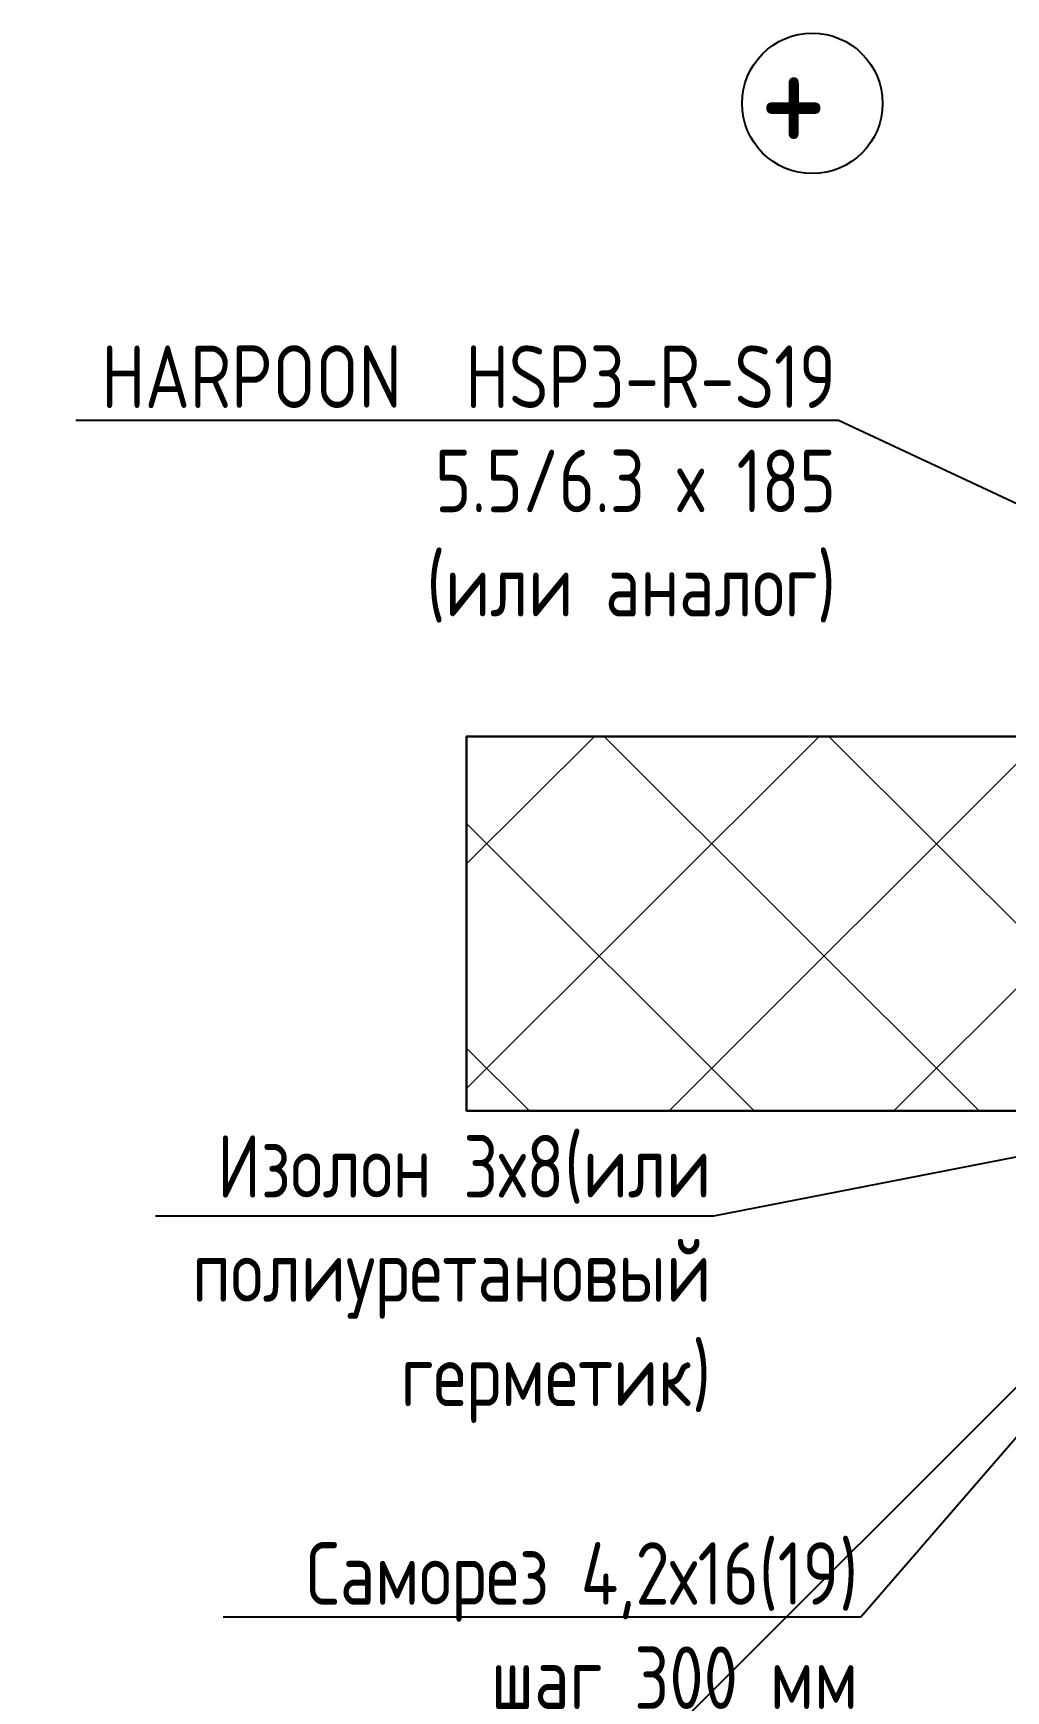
# Model space of a CAD drawing. Header units: millimetres. Extents: x -3689 to 2883575, y -702957 to -604547.
# Drawn here: x 2811846 to 2815731, y -671468 to -664840 of the extents above; entities that cross this region are included whole.
import ezdxf
from ezdxf import colors
from ezdxf.entities.mleader import LeaderData, LeaderLine
from ezdxf.enums import TextEntityAlignment as Align
from ezdxf.math import Vec2, Vec3

# ---------------------------------------------------------------- set-up
doc = ezdxf.new("R2010")
doc.units = ezdxf.units.MM
doc.layers.add('Сэндвич-панель', color=30, linetype='Continuous', lineweight=13)
doc.styles.add('ISOCPEUR', font='isocpeur.ttf', dxfattribs={"width": 0.8, "height": 2.5})
doc.styles.add('ГОСТ 2.304', font='CS_Gost2304.shx')

# ---------------------------------------------------------------- blocks, each defined once
blk = doc.blocks.new('*U648')
at = {"layer": 'Сэндвич-панель', "ltscale": 5, "true_color": 0x2776bb}
h = blk.add_hatch(dxfattribs=at)
h.set_pattern_fill('ANSI37', color=152, scale=20)
h.set_pattern_definition([(45, (300, 129.7623069807112), (-44.90128060534577, 44.90128060534577), []), (135, (300, 129.7623069807112), (-44.90128060534577, -44.90128060534576), [])])
h.paths.add_polyline_path([(0, 0), (9.170296493842564e-15, 149.7623069807112), (400, 149.7623069807112), (400, 0)])
at = {"layer": 'Сэндвич-панель', "color": 152, "lineweight": 30, "ltscale": 5, "true_color": 0x2776bb}
blk.add_lwpolyline([(0, 0), (9.170296493842564e-15, 149.7623069807112), (400, 149.7623069807112), (400, 0)], close=True, dxfattribs=at)
blk = doc.blocks.new('_TagCircle')
at = {"color": 0, "linetype": 'ByBlock', "lineweight": -2, "transparency": 16777216}
blk.add_circle((0, 0), 4, dxfattribs=at)
at = {"color": 0, "transparency": 16777216}
blk.add_attdef('НОМЕРЯРЛЫКА', text='', height=3, dxfattribs=at).set_placement((0, -1.5), align=Align.CENTER)
blk = doc.blocks.new('_Open90')
at = {"color": 0, "linetype": 'ByBlock', "lineweight": -2}
for p, q in [((-0.5, 0.5), (0, 0)), ((0, 0), (-1, 0)), ((0, 0), (-0.5, -0.5))]:
    blk.add_line(p, q, dxfattribs=at)
blk = doc.blocks.new('_None')

msp = doc.modelspace()

# ---------------------------------------------------------------- linework, layer by layer
at = {"ltscale": 100}
msp.add_circle((2814957.955850425, -665121.0732187502), 280.7602710630026, dxfattribs=at)

# ---------------------------------------------------------------- block references
at = {"layer": 'Сэндвич-панель', "color": 30, "lineweight": 30, "ltscale": 100, "true_color": 0xf26722, "xscale": 10, "yscale": 10, "zscale": 10, "rotation": 180}
msp.add_blockref('*U648', (2817576.886163332, -667651.7415863272), dxfattribs=at)

# ---------------------------------------------------------------- texts
at = {"ltscale": 100, "insert": (2814745.06143477, -664837.4925443234), "char_height": 500, "attachment_point": 1, "style": 'ГОСТ 2.304'}
msp.add_mtext_dynamic_manual_height_columns('+', width=523.4145922233001, gutter_width=2500, heights=[0], dxfattribs=at)

# ---------------------------------------------------------------- leaders
ml = msp.add_multileader_mtext('Standard')
ml.set_content('HARPOON  HSP3-R-S19  5.5/6.3 х 185\\P(или аналог) ', color=256, style='ISOCPEUR')
ml.set_leader_properties()
ml.set_arrow_properties(name='NONE')
ml.build(insert=Vec2(0, 0))
ml.multileader.update_dxf_attribs({"text_left_attachment_type": 6, "text_right_attachment_type": 6, "dogleg_length": 0.36, "arrow_head_size": 0.18})
ctx = ml.context
ctx.base_point, ctx.char_height, ctx.arrow_head_size, ctx.landing_gap_size, ctx.plane_origin = Vec3(2812242.428593192, -666388.8303170339), 250, 0.18, 10, Vec3(2815088.183106469, -667611.7415863272)
ctx.left_attachment, ctx.right_attachment, ctx.text_align_type = 6, 6, 2
notes = []
notes.append((ctx, [(1, (1, 1, 0), (2815062.788593192, -666388.8303170339), (-1, 0), 0.36, [(0, [(2817337.647092675, -667454.2338658064)], 0, [])])]))
ctx.mtext.insert, ctx.mtext.width, ctx.mtext.alignment, ctx.mtext.flow_direction = Vec3(2815052.428593192, -666088.8303170339), 3006.229059811682, 3, 5
ml = msp.add_multileader_block('Standard')
ml.set_content('_TagCircle', color=256, scale=100)
ml.set_attribute('НОМЕРЯРЛЫКА', 'В', width=0)
ml.set_leader_properties()
ml.set_arrow_properties(name='OPEN90')
ml.build(insert=Vec2(0, 0))
ml.multileader.update_dxf_attribs({"has_dogleg": 0, "text_left_attachment_type": 6, "text_right_attachment_type": 6, "dogleg_length": 0.36, "arrow_head_size": 25000, "scale": 100, "block_connection_type": 1})
ctx = ml.context
ctx.base_point, ctx.scale, ctx.char_height, ctx.arrow_head_size, ctx.landing_gap_size, ctx.plane_origin = Vec3(2816876.886163335, -672418.1099544775), 100, 2.5, 25000, 10, Vec3(2819549.498852947, -669112.8376483071)
ctx.left_attachment, ctx.right_attachment, ctx.attachment_type = 6, 6, 1
notes.append((ctx, [(0, (1, 1, 0), (2816876.526163335, -672418.1099544775), (1, 0), 0.36, [(0, [(2816876.886163335, -669149.3646561343)], 0, [])])]))
ctx.block.insert = Vec3(2816876.886163335, -672418.1099544775)
ml = msp.add_multileader_mtext('Standard')
ml.set_content('Изолон 3х8(или полиуретановый герметик)', color=256, style='ISOCPEUR')
ml.set_leader_properties()
ml.set_arrow_properties(name='NONE')
ml.build(insert=Vec2(0, 0))
ml.multileader.update_dxf_attribs({"text_left_attachment_type": 6, "text_right_attachment_type": 6, "dogleg_length": 0.36, "arrow_head_size": 0.18})
ctx = ml.context
ctx.base_point, ctx.char_height, ctx.arrow_head_size, ctx.landing_gap_size, ctx.plane_origin = Vec3(2812543.543231849, -669570.7606843347), 250, 0.18, 10, Vec3(2813889.286190315, -668466.9863882335)
ctx.left_attachment, ctx.right_attachment, ctx.text_align_type = 6, 6, 2
notes.append((ctx, [(1, (1, 1, 0), (2814563.903231848, -669570.7606843347), (-1, 0), 0.36, [(0, [(2816709.561950325, -669149.3646561344)], 0, [])])]))
ctx.mtext.insert, ctx.mtext.width, ctx.mtext.defined_height, ctx.mtext.alignment, ctx.mtext.flow_direction = Vec3(2814553.543231849, -669245.7606843347), 2196.885150333908, 1270.79977236044, 3, 5
ml = msp.add_multileader_mtext('Standard')
ml.set_content('Саморез 4,2х16(19)\\Pшаг 300 мм', color=256, style='ISOCPEUR')
ml.set_leader_properties()
ml.set_arrow_properties(name='NONE')
ml.build(insert=Vec2(0, 0))
ml.multileader.update_dxf_attribs({"text_left_attachment_type": 6, "text_right_attachment_type": 6, "dogleg_length": 0.36, "arrow_head_size": 0.18})
ctx = ml.context
ctx.base_point, ctx.char_height, ctx.arrow_head_size, ctx.landing_gap_size, ctx.plane_origin = Vec3(2812891.347552771, -671173.6785976663), 250, 0.18, 10, Vec3(2813991.139875262, -668571.3107534341)
ctx.left_attachment, ctx.right_attachment, ctx.text_align_type = 6, 6, 2
notes.append((ctx, [(1, (1, 1, 0), (2815151.707552771, -671173.6785976663), (-1, 0), 0.36, [(0, [(2816811.415635272, -669253.6890213349)], 0, [])])]))
ctx.mtext.insert, ctx.mtext.alignment, ctx.mtext.flow_direction = Vec3(2815141.347552771, -670873.6785976663), 3, 5
for ctx, leaders in notes:
    for number, flags, end, landing, length, lines in leaders:
        leader = LeaderData()
        leader.index, (leader.has_last_leader_line, leader.has_dogleg_vector, leader.attachment_direction) = number, flags
        leader.last_leader_point, leader.dogleg_vector, leader.dogleg_length = Vec3(end), Vec3(landing), length
        for number, points, colour, breaks in lines:
            line = LeaderLine()
            line.index, line.vertices, line.color, line.breaks = number, Vec3.list(points), colors.encode_raw_color(colour), breaks
            leader.lines.append(line)
        ctx.leaders.append(leader)

doc.saveas('drawing.dxf')
